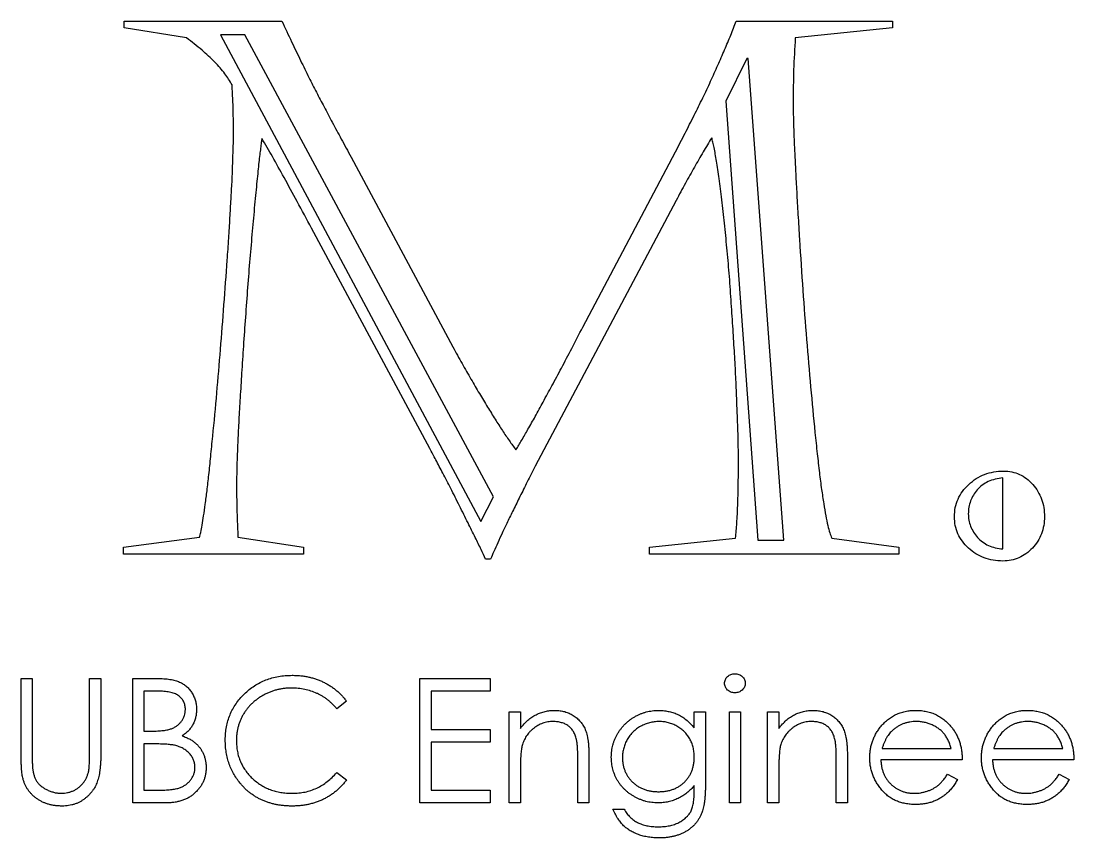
# Model space of a CAD drawing. Header units: millimetres. Extents: x -152 to 152, y -48 to 197.
# Drawn here: x -1.9 to 27.71, y -1.85 to 21.14 of the extents above; entities that cross this region are included whole.
import ezdxf

# ---------------------------------------------------------------- set-up
doc = ezdxf.new("R2010")
doc.units = ezdxf.units.MM

msp = doc.modelspace()

# ---------------------------------------------------------------- linework, layer by layer
at = {"color": 7, "linetype": 'Continuous', "lineweight": 25}
for p, q in [((0.996, 21.137), (5.431, 21.137)), ((0.996, 20.942), (0.996, 21.137)), ((18.215, 21.137), (22.607, 21.137)), ((22.607, 21.137), (22.607, 20.942)), ((2.749, 20.665), (0.996, 20.942)), ((3.711, 20.747), (11.028, 7.05)), ((4.393, 20.747), (3.711, 20.747)), ((11.388, 7.747), (4.393, 20.747)), ((22.607, 20.942), (19.874, 20.665)), ((18.507, 20.081), (17.923, 18.881)), ((18.547, 20.081), (18.507, 20.081)), ((19.554, 6.527), (18.547, 20.081)), ((17.923, 18.881), (18.821, 6.527)), ((7.379, 17.311), (10.243, 11.966)), ((13.896, 12.52), (16.504, 17.454)), ((16.525, 16.09), (12.559, 8.609)), ((9.592, 9.111), (6.268, 15.311)), ((25.715, 6.283), (25.715, 8.28)), ((11.028, 7.05), (11.388, 7.747)), ((0.975, 6.332), (3.117, 6.609)), ((4.198, 6.609), (6.039, 6.332)), ((15.771, 6.332), (18.194, 6.587)), ((18.821, 6.527), (19.554, 6.527)), ((20.899, 6.587), (22.79, 6.332)), ((0.975, 6.137), (0.975, 6.332)), ((6.039, 6.332), (6.039, 6.137)), ((15.771, 6.137), (15.771, 6.332)), ((22.79, 6.332), (22.79, 6.137)), ((6.039, 6.137), (0.975, 6.137)), ((11.305, 5.994), (11.162, 5.994)), ((22.79, 6.137), (15.771, 6.137)), ((-1.903, 2.637), (-1.589, 2.637)), ((-1.903, 0.523), (-1.903, 2.637)), ((-1.589, 2.637), (-1.589, 0.54)), ((0.026, 2.637), (0.34, 2.637)), ((0.026, 0.54), (0.026, 2.637)), ((0.34, 2.637), (0.34, 0.523)), ((1.238, 2.637), (1.921, 2.637)), ((1.238, -0.863), (1.238, 2.637)), ((9.315, 2.637), (11.289, 2.637)), ((9.315, -0.863), (9.315, 2.637)), ((11.289, 2.637), (11.289, 2.278)), ((1.552, 2.278), (1.552, 1.156)), ((1.978, 2.278), (1.552, 2.278)), ((9.629, 2.278), (9.629, 1.201)), ((11.289, 2.278), (9.629, 2.278)), ((7.251, 1.995), (6.976, 1.784)), ((11.828, 1.695), (12.142, 1.695)), ((11.828, -0.863), (11.828, 1.695)), ((12.142, 1.695), (12.142, 1.233)), ((17.033, 1.695), (17.347, 1.695)), ((17.033, 1.247), (17.033, 1.695)), ((17.347, 1.695), (17.347, -0.335)), ((18.02, 1.695), (18.334, 1.695)), ((18.02, -0.863), (18.02, 1.695)), ((18.334, 1.695), (18.334, -0.863)), ((19.097, 1.695), (19.411, 1.695)), ((19.097, -0.863), (19.097, 1.695)), ((19.411, 1.695), (19.411, 1.233)), ((9.629, 1.201), (11.289, 1.201)), ((11.289, 1.201), (11.289, 0.842)), ((1.552, 1.156), (1.763, 1.156)), ((1.552, 0.797), (1.552, -0.504)), ((1.76, 0.797), (1.552, 0.797)), ((9.629, 0.842), (9.629, -0.504)), ((11.289, 0.842), (9.629, 0.842)), ((22.316, 0.663), (24.257, 0.663)), ((25.457, 0.663), (27.398, 0.663)), ((13.757, -0.863), (13.757, 0.34)), ((14.071, 0.443), (14.071, -0.863)), ((21.026, -0.863), (21.026, 0.34)), ((21.34, 0.443), (21.34, -0.863)), ((24.571, 0.348), (22.283, 0.348)), ((27.712, 0.348), (25.424, 0.348)), ((12.142, 0.062), (12.142, -0.863)), ((19.411, 0.062), (19.411, -0.863)), ((6.976, -0.011), (7.251, -0.219)), ((24.157, -0.055), (24.437, -0.202)), ((27.298, -0.055), (27.578, -0.202)), ((1.552, -0.504), (1.999, -0.504)), ((9.629, -0.504), (11.289, -0.504)), ((11.289, -0.504), (11.289, -0.863)), ((17.033, -0.506), (17.033, -0.373)), ((2.184, -0.863), (1.238, -0.863)), ((11.289, -0.863), (9.315, -0.863)), ((12.142, -0.863), (11.828, -0.863)), ((14.071, -0.863), (13.757, -0.863)), ((18.334, -0.863), (18.02, -0.863)), ((19.411, -0.863), (19.097, -0.863)), ((21.34, -0.863), (21.026, -0.863)), ((14.744, -1.043), (15.058, -1.043))]:
    msp.add_line(p, q, dxfattribs=at)
for points, knots in [([(5.431, 21.137), (5.523, 20.942), (5.699, 20.571), (5.95, 20.039), (6.185, 19.567), (6.401, 19.133), (6.625, 18.715), (6.854, 18.275), (7.111, 17.805), (7.288, 17.479), (7.379, 17.311)], [0, 0, 0, 0, 0.150598, 0.287239, 0.410545, 0.519269, 0.625797, 0.741204, 0.866162, 1, 1, 1, 1]), ([(16.504, 17.454), (16.595, 17.628), (16.773, 17.971), (17.027, 18.478), (17.27, 18.965), (17.491, 19.436), (17.695, 19.888), (17.884, 20.32), (18.059, 20.733), (18.164, 21.005), (18.215, 21.137)], [0, 0, 0, 0, 0.145078, 0.285118, 0.418793, 0.547141, 0.668845, 0.784919, 0.895387, 1, 1, 1, 1]), ([(4.034, 19.341), (3.969, 19.448), (3.828, 19.677), (3.537, 19.999), (3.175, 20.336), (2.897, 20.551), (2.749, 20.665)], [0, 0, 0, 0, 0.201351, 0.433663, 0.698015, 1, 1, 1, 1]), ([(19.874, 20.665), (19.856, 20.364), (19.821, 19.763), (19.815, 19.161), (19.813, 18.86)], [0, 0, 0, 0, 0.501126, 1, 1, 1, 1]), ([(4.073, 18.099), (4.072, 18.175), (4.07, 18.346), (4.064, 18.629), (4.052, 18.967), (4.04, 19.21), (4.034, 19.341)], [0, 0, 0, 0, 0.183732, 0.411592, 0.683668, 1, 1, 1, 1]), ([(19.813, 18.86), (19.813, 18.771), (19.815, 18.572), (19.826, 18.243), (19.836, 17.853), (19.86, 17.402), (19.883, 16.888), (19.914, 16.311), (19.951, 15.673), (20.007, 14.75), (20.084, 13.577), (20.186, 12.191), (20.304, 10.857), (20.402, 9.784), (20.489, 8.98), (20.549, 8.447), (20.608, 7.979), (20.671, 7.575), (20.725, 7.235), (20.784, 6.962), (20.834, 6.751), (20.88, 6.636), (20.899, 6.587)], [0, 0, 0, 0, 0.0217107, 0.0483641, 0.0799567, 0.1165085, 0.1582469, 0.205184, 0.2568284, 0.3136736, 0.4301189, 0.5426786, 0.6513832, 0.7559556, 0.8045848, 0.8480377, 0.8863479, 0.9192835, 0.9473082, 0.9700003, 0.9873534, 1, 1, 1, 1]), ([(3.117, 6.609), (3.13, 6.655), (3.161, 6.768), (3.198, 6.969), (3.236, 7.233), (3.282, 7.556), (3.331, 7.943), (3.383, 8.39), (3.433, 8.901), (3.553, 10.075), (3.716, 11.918), (3.851, 13.777), (3.94, 15.01), (3.972, 15.582), (4.002, 16.11), (4.031, 16.592), (4.049, 17.032), (4.06, 17.426), (4.071, 17.777), (4.073, 17.997), (4.073, 18.099)], [0, 0, 0, 0, 0.0125409, 0.0302862, 0.0532306, 0.0817331, 0.1152388, 0.1545378, 0.1988199, 0.2486668, 0.4613474, 0.6798585, 0.7332738, 0.7829529, 0.8286663, 0.8706776, 0.9086976, 0.9430077, 0.973355, 1, 1, 1, 1]), ([(4.871, 17.834), (4.864, 17.795), (4.85, 17.705), (4.834, 17.552), (4.807, 17.368), (4.784, 17.151), (4.761, 16.901), (4.728, 16.618), (4.7, 16.302), (4.653, 15.834), (4.599, 15.213), (4.531, 14.439), (4.467, 13.633), (4.409, 12.812), (4.35, 12.008), (4.303, 11.251), (4.26, 10.556), (4.222, 9.925), (4.196, 9.356), (4.173, 8.853), (4.16, 8.413), (4.159, 8.141), (4.158, 8.015)], [0, 0, 0, 0, 0.012195, 0.027759, 0.046773, 0.068855, 0.094319, 0.123227, 0.155518, 0.190914, 0.266631, 0.345427, 0.427585, 0.512801, 0.596146, 0.673261, 0.743859, 0.808251, 0.865803, 0.917153, 0.961675, 1, 1, 1, 1]), ([(6.268, 15.311), (6.133, 15.561), (5.877, 16.036), (5.51, 16.706), (5.182, 17.299), (4.97, 17.664), (4.871, 17.834)], [0, 0, 0, 0, 0.295104, 0.560983, 0.795288, 1, 1, 1, 1]), ([(17.524, 17.853), (17.443, 17.72), (17.277, 17.447), (17.032, 17.02), (16.778, 16.566), (16.611, 16.252), (16.525, 16.09)], [0, 0, 0, 0, 0.2298428, 0.4728569, 0.7291142, 1, 1, 1, 1]), ([(18.276, 8.691), (18.275, 8.822), (18.273, 9.102), (18.265, 9.549), (18.244, 10.052), (18.224, 10.609), (18.197, 11.217), (18.16, 11.87), (18.117, 12.566), (18.069, 13.293), (18.018, 14.029), (17.951, 14.748), (17.888, 15.439), (17.819, 15.992), (17.773, 16.41), (17.732, 16.694), (17.695, 16.952), (17.664, 17.184), (17.625, 17.388), (17.594, 17.567), (17.561, 17.72), (17.535, 17.811), (17.524, 17.853)], [0, 0, 0, 0, 0.042662, 0.091286, 0.145889, 0.206783, 0.272991, 0.344204, 0.419747, 0.500283, 0.581854, 0.660209, 0.735631, 0.807869, 0.841834, 0.872889, 0.901277, 0.926673, 0.949183, 0.969031, 0.985962, 1, 1, 1, 1]), ([(12.018, 9.071), (12.071, 9.159), (12.186, 9.35), (12.363, 9.665), (12.57, 10.023), (12.789, 10.432), (13.038, 10.885), (13.305, 11.388), (13.593, 11.938), (13.792, 12.321), (13.896, 12.52)], [0, 0, 0, 0, 0.078552, 0.170546, 0.275711, 0.393972, 0.525409, 0.670336, 0.82876, 1, 1, 1, 1]), ([(10.243, 11.966), (10.329, 11.809), (10.494, 11.506), (10.747, 11.071), (10.982, 10.662), (11.211, 10.285), (11.427, 9.938), (11.63, 9.621), (11.824, 9.334), (11.955, 9.156), (12.018, 9.071)], [0, 0, 0, 0, 0.157581, 0.305255, 0.444156, 0.57398, 0.694295, 0.805124, 0.906999, 1, 1, 1, 1]), ([(11.162, 5.994), (11.121, 6.084), (11.028, 6.289), (10.861, 6.628), (10.658, 7.037), (10.427, 7.498), (10.192, 7.966), (9.971, 8.399), (9.772, 8.773), (9.649, 9.004), (9.592, 9.111)], [0, 0, 0, 0, 0.085446, 0.193083, 0.324503, 0.478539, 0.635696, 0.774923, 0.896233, 1, 1, 1, 1]), ([(12.559, 8.609), (12.484, 8.462), (12.339, 8.179), (12.135, 7.77), (11.951, 7.394), (11.781, 7.053), (11.635, 6.741), (11.509, 6.463), (11.397, 6.219), (11.334, 6.065), (11.305, 5.994)], [0, 0, 0, 0, 0.170831, 0.328047, 0.473064, 0.604003, 0.7223, 0.828429, 0.920488, 1, 1, 1, 1]), ([(18.194, 6.587), (18.207, 6.728), (18.236, 7.033), (18.256, 7.526), (18.272, 8.086), (18.274, 8.482), (18.276, 8.691)], [0, 0, 0, 0, 0.201675, 0.436135, 0.702209, 1, 1, 1, 1]), ([(24.351, 7.187), (24.355, 7.274), (24.363, 7.444), (24.444, 7.687), (24.572, 7.909), (24.749, 8.104), (24.96, 8.267), (25.198, 8.389), (25.459, 8.461), (25.64, 8.47), (25.733, 8.475)], [0, 0, 0, 0, 0.123813, 0.242599, 0.361499, 0.487834, 0.616046, 0.741219, 0.867521, 1, 1, 1, 1]), ([(25.733, 8.475), (25.812, 8.47), (25.965, 8.461), (26.186, 8.388), (26.384, 8.265), (26.558, 8.101), (26.704, 7.905), (26.81, 7.684), (26.872, 7.442), (26.88, 7.274), (26.884, 7.187)], [0, 0, 0, 0, 0.122759, 0.239598, 0.358443, 0.484107, 0.612238, 0.737068, 0.864756, 1, 1, 1, 1]), ([(4.158, 8.015), (4.159, 7.926), (4.161, 7.728), (4.167, 7.404), (4.18, 7.025), (4.192, 6.754), (4.198, 6.609)], [0, 0, 0, 0, 0.1904, 0.421935, 0.690348, 1, 1, 1, 1]), ([(25.715, 8.28), (25.641, 8.27), (25.5, 8.251), (25.301, 8.184), (25.13, 8.082), (24.991, 7.95), (24.879, 7.8), (24.801, 7.634), (24.748, 7.456), (24.743, 7.333), (24.741, 7.269)], [0, 0, 0, 0, 0.143147, 0.275866, 0.401651, 0.525138, 0.644379, 0.761914, 0.878017, 1, 1, 1, 1]), ([(25.715, 5.942), (25.622, 5.947), (25.442, 5.957), (25.183, 6.024), (24.949, 6.144), (24.739, 6.299), (24.57, 6.492), (24.44, 6.704), (24.365, 6.941), (24.356, 7.104), (24.351, 7.187)], [0, 0, 0, 0, 0.135488, 0.262842, 0.388867, 0.517013, 0.64203, 0.761072, 0.879279, 1, 1, 1, 1]), ([(24.741, 7.269), (24.743, 7.209), (24.749, 7.09), (24.8, 6.916), (24.884, 6.753), (24.995, 6.6), (25.139, 6.472), (25.309, 6.374), (25.504, 6.308), (25.642, 6.292), (25.715, 6.283)], [0, 0, 0, 0, 0.117692, 0.233455, 0.351683, 0.475318, 0.600603, 0.727081, 0.857193, 1, 1, 1, 1]), ([(26.884, 7.187), (26.88, 7.104), (26.872, 6.942), (26.806, 6.708), (26.697, 6.493), (26.549, 6.303), (26.37, 6.145), (26.17, 6.025), (25.947, 5.957), (25.793, 5.947), (25.715, 5.942)], [0, 0, 0, 0, 0.130498, 0.257057, 0.381242, 0.509349, 0.635582, 0.756434, 0.875742, 1, 1, 1, 1]), ([(3.84, 0.907), (3.842, 0.97), (3.845, 1.094), (3.871, 1.276), (3.913, 1.45), (3.972, 1.616), (4.047, 1.775), (4.141, 1.926), (4.25, 2.07), (4.376, 2.204), (4.513, 2.326), (4.661, 2.434), (4.817, 2.524), (4.982, 2.599), (5.155, 2.656), (5.337, 2.697), (5.528, 2.722), (5.658, 2.725), (5.724, 2.727)], [0, 0, 0, 0, 0.064558, 0.127014, 0.187955, 0.248014, 0.307748, 0.368235, 0.42947, 0.492743, 0.556258, 0.618217, 0.679655, 0.741246, 0.803415, 0.866815, 0.932328, 1, 1, 1, 1]), ([(5.724, 2.727), (5.764, 2.726), (5.843, 2.725), (5.961, 2.716), (6.076, 2.7), (6.187, 2.679), (6.297, 2.653), (6.402, 2.619), (6.505, 2.58), (6.605, 2.535), (6.701, 2.484), (6.793, 2.429), (6.881, 2.369), (6.964, 2.304), (7.042, 2.234), (7.117, 2.16), (7.186, 2.079), (7.229, 2.023), (7.251, 1.995)], [0, 0, 0, 0, 0.068548, 0.135683, 0.201215, 0.265682, 0.329267, 0.392395, 0.45507, 0.517127, 0.57879, 0.63974, 0.700192, 0.759806, 0.819628, 0.879355, 0.939512, 1, 1, 1, 1]), ([(17.885, 2.501), (17.886, 2.519), (17.888, 2.555), (17.906, 2.606), (17.932, 2.653), (17.97, 2.694), (18.015, 2.728), (18.064, 2.753), (18.119, 2.769), (18.156, 2.771), (18.176, 2.772)], [0, 0, 0, 0, 0.12329, 0.242149, 0.363437, 0.489745, 0.618115, 0.744894, 0.868932, 1, 1, 1, 1]), ([(18.176, 2.772), (18.195, 2.771), (18.233, 2.769), (18.288, 2.754), (18.339, 2.728), (18.383, 2.694), (18.421, 2.653), (18.448, 2.606), (18.465, 2.555), (18.468, 2.519), (18.469, 2.501)], [0, 0, 0, 0, 0.1318993, 0.2582841, 0.3843411, 0.5119796, 0.638632, 0.7592298, 0.8774122, 1, 1, 1, 1]), ([(1.921, 2.637), (1.954, 2.637), (2.019, 2.636), (2.113, 2.631), (2.201, 2.624), (2.284, 2.612), (2.36, 2.599), (2.431, 2.582), (2.495, 2.562), (2.572, 2.53), (2.66, 2.483), (2.755, 2.413), (2.837, 2.327), (2.907, 2.231), (2.963, 2.125), (3.003, 2.011), (3.029, 1.893), (3.031, 1.811), (3.033, 1.77)], [0, 0, 0, 0, 0.0625941, 0.1213229, 0.1766801, 0.2283651, 0.2768684, 0.3218791, 0.3640986, 0.4033557, 0.4779679, 0.5505355, 0.6235845, 0.6981749, 0.7733537, 0.8472811, 0.9228183, 1, 1, 1, 1]), ([(18.176, 2.233), (18.156, 2.234), (18.119, 2.236), (18.064, 2.251), (18.015, 2.277), (17.97, 2.311), (17.933, 2.352), (17.906, 2.398), (17.888, 2.448), (17.886, 2.483), (17.885, 2.501)], [0, 0, 0, 0, 0.131867, 0.256661, 0.384213, 0.513365, 0.640443, 0.761085, 0.879146, 1, 1, 1, 1]), ([(18.469, 2.501), (18.467, 2.483), (18.465, 2.448), (18.448, 2.398), (18.421, 2.352), (18.383, 2.311), (18.339, 2.277), (18.288, 2.251), (18.233, 2.236), (18.195, 2.234), (18.176, 2.233)], [0, 0, 0, 0, 0.120162, 0.237546, 0.357497, 0.484917, 0.613329, 0.74015, 0.867301, 1, 1, 1, 1]), ([(2.719, 1.763), (2.718, 1.783), (2.717, 1.821), (2.709, 1.876), (2.694, 1.929), (2.676, 1.978), (2.65, 2.024), (2.62, 2.067), (2.583, 2.106), (2.541, 2.142), (2.493, 2.174), (2.439, 2.203), (2.378, 2.225), (2.311, 2.245), (2.237, 2.259), (2.156, 2.271), (2.069, 2.277), (2.009, 2.278), (1.978, 2.278)], [0, 0, 0, 0, 0.057003, 0.111818, 0.164402, 0.21587, 0.266841, 0.317479, 0.369902, 0.4234, 0.479718, 0.539241, 0.602431, 0.67103, 0.744485, 0.823454, 0.90874, 1, 1, 1, 1]), ([(5.704, 2.368), (5.669, 2.367), (5.599, 2.366), (5.495, 2.356), (5.394, 2.341), (5.294, 2.319), (5.196, 2.291), (5.1, 2.257), (5.007, 2.216), (4.915, 2.17), (4.828, 2.119), (4.745, 2.062), (4.667, 2.002), (4.594, 1.937), (4.525, 1.869), (4.463, 1.795), (4.405, 1.718), (4.353, 1.636), (4.305, 1.552), (4.266, 1.464), (4.231, 1.374), (4.203, 1.28), (4.181, 1.185), (4.166, 1.087), (4.156, 0.986), (4.155, 0.918), (4.154, 0.883)], [0, 0, 0, 0, 0.043955, 0.087502, 0.130463, 0.172752, 0.215403, 0.25765, 0.300153, 0.343121, 0.385925, 0.427686, 0.468818, 0.509492, 0.549883, 0.58998, 0.630405, 0.670869, 0.711384, 0.751627, 0.791776, 0.832459, 0.873319, 0.914543, 0.956924, 1, 1, 1, 1]), ([(6.976, 1.784), (6.956, 1.808), (6.917, 1.854), (6.855, 1.919), (6.789, 1.98), (6.721, 2.038), (6.65, 2.089), (6.576, 2.137), (6.499, 2.181), (6.392, 2.233), (6.252, 2.288), (6.076, 2.334), (5.893, 2.363), (5.768, 2.366), (5.704, 2.368)], [0, 0, 0, 0, 0.063163, 0.125475, 0.187121, 0.248294, 0.309295, 0.36985, 0.430973, 0.492456, 0.616148, 0.740844, 0.868183, 1, 1, 1, 1]), ([(1.763, 1.156), (1.794, 1.157), (1.853, 1.157), (1.94, 1.16), (2.02, 1.166), (2.094, 1.172), (2.161, 1.182), (2.222, 1.194), (2.277, 1.207), (2.34, 1.228), (2.412, 1.26), (2.489, 1.31), (2.557, 1.369), (2.614, 1.437), (2.661, 1.511), (2.694, 1.592), (2.716, 1.676), (2.718, 1.734), (2.719, 1.763)], [0, 0, 0, 0, 0.072301, 0.1397, 0.202289, 0.2606, 0.31319, 0.361739, 0.405706, 0.44554, 0.518832, 0.589778, 0.658867, 0.72843, 0.797283, 0.864815, 0.931364, 1, 1, 1, 1]), ([(3.033, 1.77), (3.032, 1.731), (3.029, 1.655), (3.009, 1.544), (2.977, 1.438), (2.932, 1.338), (2.874, 1.246), (2.805, 1.161), (2.722, 1.087), (2.66, 1.046), (2.628, 1.025)], [0, 0, 0, 0, 0.130569, 0.256581, 0.380552, 0.503623, 0.625739, 0.747549, 0.871766, 1, 1, 1, 1]), ([(12.142, 1.233), (12.175, 1.275), (12.24, 1.356), (12.349, 1.463), (12.463, 1.551), (12.583, 1.621), (12.709, 1.674), (12.839, 1.712), (12.975, 1.735), (13.068, 1.738), (13.115, 1.739)], [0, 0, 0, 0, 0.140976, 0.2735688, 0.3989883, 0.5199298, 0.63811, 0.7565889, 0.8768598, 1, 1, 1, 1]), ([(13.115, 1.739), (13.162, 1.738), (13.255, 1.734), (13.39, 1.707), (13.516, 1.661), (13.632, 1.598), (13.737, 1.519), (13.83, 1.428), (13.906, 1.322), (13.957, 1.225), (13.991, 1.138), (14.012, 1.064), (14.03, 0.981), (14.046, 0.89), (14.056, 0.79), (14.065, 0.682), (14.071, 0.565), (14.071, 0.485), (14.071, 0.443)], [0, 0, 0, 0, 0.0772404, 0.1511781, 0.223488, 0.2955426, 0.3669763, 0.4371305, 0.5070436, 0.5785597, 0.6166135, 0.6587562, 0.7044912, 0.7548031, 0.8093316, 0.8682745, 0.9320729, 1, 1, 1, 1]), ([(14.699, 0.424), (14.7, 0.453), (14.701, 0.511), (14.71, 0.597), (14.723, 0.682), (14.743, 0.764), (14.767, 0.846), (14.797, 0.926), (14.833, 1.004), (14.874, 1.081), (14.921, 1.155), (14.971, 1.225), (15.026, 1.291), (15.085, 1.354), (15.148, 1.412), (15.216, 1.466), (15.287, 1.517), (15.363, 1.563), (15.441, 1.604), (15.52, 1.641), (15.601, 1.671), (15.683, 1.697), (15.766, 1.715), (15.85, 1.729), (15.935, 1.738), (15.992, 1.739), (16.02, 1.739)], [0, 0, 0, 0, 0.042034, 0.083905, 0.125069, 0.166158, 0.20721, 0.248491, 0.289878, 0.33217, 0.374476, 0.416225, 0.45761, 0.499073, 0.540553, 0.582249, 0.62455, 0.667433, 0.710323, 0.752467, 0.794065, 0.835216, 0.876228, 0.917446, 0.958643, 1, 1, 1, 1]), ([(16.02, 1.739), (16.067, 1.738), (16.16, 1.735), (16.297, 1.714), (16.429, 1.681), (16.557, 1.633), (16.682, 1.567), (16.803, 1.481), (16.922, 1.373), (16.995, 1.29), (17.033, 1.247)], [0, 0, 0, 0, 0.120911, 0.238762, 0.354755, 0.470359, 0.589144, 0.716329, 0.852445, 1, 1, 1, 1]), ([(19.411, 1.233), (19.444, 1.275), (19.509, 1.356), (19.618, 1.463), (19.732, 1.551), (19.852, 1.621), (19.978, 1.674), (20.109, 1.712), (20.245, 1.735), (20.337, 1.738), (20.384, 1.739)], [0, 0, 0, 0, 0.140976, 0.2735688, 0.3989883, 0.5199298, 0.63811, 0.7565889, 0.8768598, 1, 1, 1, 1]), ([(20.384, 1.739), (20.431, 1.738), (20.524, 1.734), (20.659, 1.707), (20.785, 1.661), (20.901, 1.598), (21.007, 1.519), (21.099, 1.428), (21.175, 1.322), (21.226, 1.225), (21.26, 1.138), (21.281, 1.064), (21.299, 0.981), (21.315, 0.89), (21.326, 0.79), (21.334, 0.682), (21.34, 0.565), (21.34, 0.485), (21.34, 0.443)], [0, 0, 0, 0, 0.07724, 0.151178, 0.223488, 0.295543, 0.366976, 0.437131, 0.507044, 0.57856, 0.616614, 0.658756, 0.704491, 0.754803, 0.809332, 0.868274, 0.932073, 1, 1, 1, 1]), ([(22.263, 1.263), (22.295, 1.301), (22.357, 1.375), (22.463, 1.473), (22.577, 1.555), (22.699, 1.623), (22.829, 1.675), (22.966, 1.713), (23.112, 1.735), (23.212, 1.738), (23.263, 1.739)], [0, 0, 0, 0, 0.128835, 0.253589, 0.374643, 0.49534, 0.616325, 0.739759, 0.866842, 1, 1, 1, 1]), ([(23.263, 1.739), (23.315, 1.738), (23.418, 1.735), (23.568, 1.711), (23.71, 1.672), (23.844, 1.617), (23.97, 1.545), (24.087, 1.457), (24.196, 1.355), (24.26, 1.276), (24.293, 1.236)], [0, 0, 0, 0, 0.13204, 0.259033, 0.38188, 0.502258, 0.622752, 0.744743, 0.870109, 1, 1, 1, 1]), ([(25.404, 1.263), (25.436, 1.301), (25.498, 1.375), (25.604, 1.473), (25.718, 1.555), (25.84, 1.623), (25.97, 1.675), (26.107, 1.713), (26.253, 1.735), (26.353, 1.738), (26.404, 1.739)], [0, 0, 0, 0, 0.128835, 0.253589, 0.374643, 0.49534, 0.616325, 0.739759, 0.866842, 1, 1, 1, 1]), ([(26.404, 1.739), (26.456, 1.738), (26.559, 1.735), (26.709, 1.711), (26.851, 1.672), (26.985, 1.617), (27.111, 1.545), (27.228, 1.457), (27.337, 1.355), (27.401, 1.276), (27.434, 1.236)], [0, 0, 0, 0, 0.13204, 0.259033, 0.38188, 0.502258, 0.622752, 0.744743, 0.870109, 1, 1, 1, 1]), ([(13.06, 1.425), (13.035, 1.425), (12.985, 1.424), (12.911, 1.415), (12.839, 1.399), (12.768, 1.378), (12.701, 1.35), (12.634, 1.317), (12.571, 1.276), (12.509, 1.231), (12.452, 1.181), (12.398, 1.128), (12.351, 1.072), (12.308, 1.013), (12.271, 0.951), (12.238, 0.886), (12.211, 0.819), (12.197, 0.772), (12.19, 0.748)], [0, 0, 0, 0, 0.063986, 0.126627, 0.188984, 0.25023, 0.312351, 0.374574, 0.438148, 0.50292, 0.567974, 0.630771, 0.692935, 0.754398, 0.815218, 0.876117, 0.938015, 1, 1, 1, 1]), ([(13.72, 0.922), (13.709, 0.962), (13.689, 1.038), (13.638, 1.142), (13.574, 1.23), (13.497, 1.302), (13.405, 1.358), (13.301, 1.397), (13.185, 1.422), (13.103, 1.424), (13.06, 1.425)], [0, 0, 0, 0, 0.1355195, 0.2608332, 0.378476, 0.4931776, 0.609281, 0.729981, 0.8592613, 1, 1, 1, 1]), ([(16.045, 1.425), (16, 1.424), (15.909, 1.421), (15.775, 1.394), (15.647, 1.353), (15.525, 1.294), (15.411, 1.222), (15.31, 1.134), (15.222, 1.035), (15.147, 0.923), (15.087, 0.803), (15.045, 0.677), (15.018, 0.546), (15.015, 0.457), (15.013, 0.412)], [0, 0, 0, 0, 0.0855189, 0.1693093, 0.2522179, 0.3367565, 0.4205955, 0.5027411, 0.5848036, 0.6682685, 0.7518231, 0.8336286, 0.9162198, 1, 1, 1, 1]), ([(17.033, 0.43), (17.031, 0.476), (17.029, 0.567), (17.004, 0.7), (16.964, 0.825), (16.908, 0.941), (16.838, 1.048), (16.754, 1.144), (16.657, 1.227), (16.547, 1.297), (16.429, 1.354), (16.306, 1.396), (16.177, 1.42), (16.09, 1.424), (16.045, 1.425)], [0, 0, 0, 0, 0.0892428, 0.1743491, 0.2576131, 0.3395274, 0.4209974, 0.5015791, 0.5825418, 0.6661327, 0.7500491, 0.8327429, 0.9156474, 1, 1, 1, 1]), ([(20.329, 1.425), (20.304, 1.425), (20.254, 1.424), (20.18, 1.415), (20.108, 1.399), (20.038, 1.378), (19.97, 1.35), (19.903, 1.317), (19.84, 1.276), (19.778, 1.231), (19.721, 1.181), (19.668, 1.128), (19.62, 1.072), (19.577, 1.013), (19.54, 0.951), (19.507, 0.886), (19.48, 0.819), (19.466, 0.772), (19.459, 0.748)], [0, 0, 0, 0, 0.063986, 0.126627, 0.188984, 0.25023, 0.312351, 0.374574, 0.438148, 0.50292, 0.567974, 0.630771, 0.692935, 0.754398, 0.815218, 0.876117, 0.938015, 1, 1, 1, 1]), ([(20.989, 0.922), (20.978, 0.962), (20.958, 1.038), (20.907, 1.142), (20.844, 1.23), (20.766, 1.302), (20.675, 1.358), (20.57, 1.397), (20.454, 1.422), (20.372, 1.424), (20.329, 1.425)], [0, 0, 0, 0, 0.13552, 0.260833, 0.378476, 0.493178, 0.609281, 0.729981, 0.859261, 1, 1, 1, 1]), ([(21.969, 0.409), (21.97, 0.448), (21.972, 0.526), (21.985, 0.641), (22.008, 0.753), (22.041, 0.862), (22.082, 0.968), (22.133, 1.07), (22.193, 1.169), (22.24, 1.231), (22.263, 1.263)], [0, 0, 0, 0, 0.1280448, 0.2537679, 0.3774284, 0.5005508, 0.6232959, 0.7465783, 0.8723475, 1, 1, 1, 1]), ([(22.62, 1.186), (22.603, 1.17), (22.569, 1.14), (22.524, 1.087), (22.481, 1.031), (22.442, 0.968), (22.406, 0.899), (22.372, 0.825), (22.342, 0.746), (22.324, 0.691), (22.316, 0.663)], [0, 0, 0, 0, 0.109984, 0.22258, 0.3385, 0.458709, 0.585535, 0.717518, 0.854667, 1, 1, 1, 1]), ([(23.279, 1.425), (23.248, 1.425), (23.186, 1.424), (23.094, 1.412), (23.007, 1.393), (22.922, 1.367), (22.841, 1.333), (22.763, 1.292), (22.689, 1.242), (22.643, 1.205), (22.62, 1.186)], [0, 0, 0, 0, 0.131092, 0.259141, 0.384162, 0.505992, 0.629098, 0.750669, 0.874039, 1, 1, 1, 1]), ([(24.257, 0.663), (24.246, 0.704), (24.223, 0.784), (24.177, 0.895), (24.125, 0.994), (24.063, 1.08), (23.994, 1.156), (23.913, 1.222), (23.823, 1.282), (23.723, 1.332), (23.617, 1.374), (23.507, 1.403), (23.394, 1.423), (23.317, 1.424), (23.279, 1.425)], [0, 0, 0, 0, 0.09624, 0.185231, 0.267501, 0.3444, 0.419595, 0.496891, 0.576638, 0.660268, 0.745387, 0.83004, 0.914474, 1, 1, 1, 1]), ([(24.293, 1.236), (24.315, 1.206), (24.359, 1.146), (24.414, 1.047), (24.462, 0.945), (24.501, 0.836), (24.532, 0.722), (24.554, 0.603), (24.567, 0.477), (24.57, 0.392), (24.571, 0.348)], [0, 0, 0, 0, 0.118522, 0.236255, 0.356174, 0.47725, 0.60154, 0.729618, 0.862158, 1, 1, 1, 1]), ([(25.11, 0.409), (25.111, 0.448), (25.113, 0.526), (25.126, 0.641), (25.149, 0.753), (25.182, 0.862), (25.223, 0.968), (25.274, 1.07), (25.334, 1.169), (25.381, 1.231), (25.404, 1.263)], [0, 0, 0, 0, 0.1280448, 0.2537679, 0.3774284, 0.5005508, 0.6232959, 0.7465783, 0.8723475, 1, 1, 1, 1]), ([(25.761, 1.186), (25.744, 1.17), (25.71, 1.14), (25.665, 1.087), (25.622, 1.031), (25.583, 0.968), (25.547, 0.899), (25.513, 0.825), (25.483, 0.746), (25.465, 0.691), (25.457, 0.663)], [0, 0, 0, 0, 0.109984, 0.22258, 0.3385, 0.458709, 0.585535, 0.717518, 0.854667, 1, 1, 1, 1]), ([(26.42, 1.425), (26.389, 1.425), (26.327, 1.424), (26.235, 1.412), (26.148, 1.393), (26.063, 1.367), (25.982, 1.333), (25.904, 1.292), (25.83, 1.242), (25.784, 1.205), (25.761, 1.186)], [0, 0, 0, 0, 0.131092, 0.259141, 0.384162, 0.505992, 0.629098, 0.750669, 0.874039, 1, 1, 1, 1]), ([(27.398, 0.663), (27.387, 0.704), (27.364, 0.784), (27.318, 0.895), (27.266, 0.994), (27.205, 1.08), (27.135, 1.156), (27.054, 1.222), (26.964, 1.282), (26.864, 1.332), (26.758, 1.374), (26.648, 1.403), (26.535, 1.423), (26.458, 1.424), (26.42, 1.425)], [0, 0, 0, 0, 0.09624, 0.185231, 0.267501, 0.3444, 0.419595, 0.496891, 0.576638, 0.660268, 0.745387, 0.83004, 0.914474, 1, 1, 1, 1]), ([(27.434, 1.236), (27.456, 1.206), (27.5, 1.146), (27.555, 1.047), (27.603, 0.945), (27.642, 0.836), (27.673, 0.722), (27.695, 0.603), (27.708, 0.477), (27.711, 0.392), (27.712, 0.348)], [0, 0, 0, 0, 0.118522, 0.236255, 0.356174, 0.47725, 0.60154, 0.729618, 0.862158, 1, 1, 1, 1]), ([(2.628, 1.025), (2.668, 1.01), (2.744, 0.981), (2.849, 0.929), (2.939, 0.873), (3.015, 0.811), (3.081, 0.745), (3.138, 0.673), (3.186, 0.595), (3.228, 0.511), (3.261, 0.421), (3.285, 0.328), (3.299, 0.23), (3.301, 0.164), (3.302, 0.13)], [0, 0, 0, 0, 0.106057, 0.202914, 0.2903, 0.370223, 0.446384, 0.521397, 0.598291, 0.676142, 0.755529, 0.834887, 0.916646, 1, 1, 1, 1]), ([(4.284, -0.341), (4.249, -0.297), (4.178, -0.211), (4.088, -0.07), (4.011, 0.076), (3.949, 0.23), (3.9, 0.39), (3.866, 0.556), (3.844, 0.73), (3.842, 0.847), (3.84, 0.907)], [0, 0, 0, 0, 0.124329, 0.247156, 0.36878, 0.490734, 0.613614, 0.738958, 0.867311, 1, 1, 1, 1]), ([(13.757, 0.34), (13.757, 0.375), (13.756, 0.441), (13.755, 0.537), (13.752, 0.623), (13.749, 0.701), (13.743, 0.769), (13.737, 0.828), (13.729, 0.878), (13.723, 0.908), (13.72, 0.922)], [0, 0, 0, 0, 0.17885, 0.3421096, 0.4898257, 0.6232544, 0.7400797, 0.8414827, 0.9289077, 1, 1, 1, 1]), ([(21.026, 0.34), (21.026, 0.375), (21.026, 0.441), (21.025, 0.537), (21.022, 0.623), (21.018, 0.701), (21.012, 0.769), (21.006, 0.828), (20.999, 0.878), (20.992, 0.908), (20.989, 0.922)], [0, 0, 0, 0, 0.17885, 0.34211, 0.489826, 0.623254, 0.74008, 0.841483, 0.928908, 1, 1, 1, 1]), ([(2.415, 0.756), (2.398, 0.759), (2.361, 0.767), (2.301, 0.775), (2.232, 0.782), (2.155, 0.787), (2.068, 0.792), (1.973, 0.794), (1.87, 0.797), (1.798, 0.797), (1.76, 0.797)], [0, 0, 0, 0, 0.0793065, 0.1719528, 0.2770565, 0.3947306, 0.5261773, 0.6713448, 0.8292853, 1, 1, 1, 1]), ([(2.988, 0.13), (2.988, 0.149), (2.987, 0.186), (2.979, 0.24), (2.967, 0.292), (2.951, 0.342), (2.929, 0.391), (2.902, 0.437), (2.871, 0.483), (2.823, 0.54), (2.753, 0.606), (2.653, 0.67), (2.54, 0.722), (2.457, 0.744), (2.415, 0.756)], [0, 0, 0, 0, 0.060287, 0.119602, 0.177503, 0.235143, 0.292133, 0.350871, 0.410098, 0.470732, 0.594829, 0.722579, 0.856691, 1, 1, 1, 1]), ([(4.154, 0.883), (4.156, 0.832), (4.158, 0.73), (4.18, 0.581), (4.214, 0.439), (4.264, 0.303), (4.326, 0.174), (4.404, 0.051), (4.495, -0.065), (4.599, -0.173), (4.713, -0.271), (4.836, -0.358), (4.967, -0.431), (5.104, -0.491), (5.249, -0.537), (5.402, -0.57), (5.561, -0.591), (5.67, -0.593), (5.726, -0.594)], [0, 0, 0, 0, 0.0643232, 0.1262901, 0.1867265, 0.2461464, 0.3055756, 0.3654294, 0.4263263, 0.4888399, 0.551725, 0.6139186, 0.6754838, 0.7373339, 0.800229, 0.8645023, 0.9310407, 1, 1, 1, 1]), ([(12.19, 0.748), (12.186, 0.731), (12.178, 0.693), (12.168, 0.632), (12.16, 0.56), (12.153, 0.479), (12.148, 0.389), (12.144, 0.288), (12.142, 0.178), (12.142, 0.102), (12.142, 0.062)], [0, 0, 0, 0, 0.076995, 0.167615, 0.271052, 0.38946, 0.520843, 0.666399, 0.826094, 1, 1, 1, 1]), ([(19.459, 0.748), (19.455, 0.731), (19.447, 0.693), (19.437, 0.632), (19.429, 0.56), (19.422, 0.479), (19.418, 0.389), (19.413, 0.288), (19.411, 0.178), (19.411, 0.102), (19.411, 0.062)], [0, 0, 0, 0, 0.076995, 0.167615, 0.271052, 0.38946, 0.520843, 0.666399, 0.826094, 1, 1, 1, 1]), ([(-1.841, -0.215), (-1.846, -0.196), (-1.857, -0.156), (-1.869, -0.089), (-1.879, -0.012), (-1.889, 0.076), (-1.894, 0.173), (-1.899, 0.28), (-1.903, 0.398), (-1.903, 0.48), (-1.903, 0.523)], [0, 0, 0, 0, 0.07813, 0.169465, 0.274335, 0.39211, 0.523687, 0.668365, 0.827132, 1, 1, 1, 1]), ([(-1.589, 0.54), (-1.589, 0.51), (-1.589, 0.454), (-1.589, 0.374), (-1.587, 0.302), (-1.586, 0.24), (-1.584, 0.186), (-1.582, 0.141), (-1.579, 0.105), (-1.576, 0.083), (-1.575, 0.074)], [0, 0, 0, 0, 0.191079, 0.362605, 0.516099, 0.650038, 0.765977, 0.862374, 0.940842, 1, 1, 1, 1]), ([(0.34, 0.523), (0.34, 0.485), (0.34, 0.411), (0.335, 0.302), (0.328, 0.198), (0.319, 0.101), (0.306, 0.009), (0.292, -0.078), (0.273, -0.159), (0.252, -0.235), (0.228, -0.307), (0.197, -0.376), (0.161, -0.442), (0.119, -0.507), (0.072, -0.569), (0.018, -0.628), (-0.039, -0.686), (-0.103, -0.74), (-0.171, -0.79), (-0.243, -0.833), (-0.318, -0.87), (-0.397, -0.901), (-0.48, -0.924), (-0.566, -0.941), (-0.655, -0.951), (-0.716, -0.952), (-0.747, -0.953)], [0, 0, 0, 0, 0.054858, 0.107059, 0.156978, 0.203992, 0.248492, 0.290483, 0.330489, 0.367886, 0.403858, 0.440009, 0.476295, 0.512792, 0.550485, 0.588381, 0.627645, 0.667979, 0.708433, 0.748602, 0.789088, 0.829461, 0.870371, 0.912214, 0.955547, 1, 1, 1, 1]), ([(-0.009, -0.004), (-0.006, 0.009), (0, 0.036), (0.006, 0.083), (0.013, 0.138), (0.017, 0.201), (0.022, 0.274), (0.024, 0.355), (0.026, 0.445), (0.026, 0.507), (0.026, 0.54)], [0, 0, 0, 0, 0.069835, 0.155621, 0.257802, 0.373811, 0.506402, 0.655564, 0.820079, 1, 1, 1, 1]), ([(16.01, -0.863), (15.981, -0.863), (15.923, -0.862), (15.837, -0.853), (15.752, -0.84), (15.668, -0.821), (15.586, -0.796), (15.505, -0.765), (15.425, -0.731), (15.347, -0.69), (15.273, -0.645), (15.202, -0.596), (15.135, -0.543), (15.073, -0.486), (15.015, -0.426), (14.961, -0.362), (14.912, -0.293), (14.867, -0.222), (14.828, -0.148), (14.794, -0.071), (14.764, 0.007), (14.74, 0.087), (14.722, 0.168), (14.709, 0.252), (14.701, 0.338), (14.7, 0.395), (14.699, 0.424)], [0, 0, 0, 0, 0.042865, 0.085222, 0.127202, 0.169025, 0.210882, 0.252963, 0.295628, 0.338553, 0.381463, 0.423582, 0.465066, 0.506312, 0.54704, 0.587676, 0.628675, 0.669946, 0.711036, 0.751996, 0.792673, 0.833446, 0.874191, 0.915494, 0.957478, 1, 1, 1, 1]), ([(15.013, 0.412), (15.014, 0.378), (15.016, 0.311), (15.029, 0.213), (15.051, 0.12), (15.083, 0.031), (15.122, -0.053), (15.171, -0.133), (15.229, -0.208), (15.294, -0.278), (15.367, -0.342), (15.446, -0.398), (15.53, -0.444), (15.619, -0.483), (15.714, -0.512), (15.814, -0.534), (15.919, -0.547), (15.99, -0.548), (16.027, -0.549)], [0, 0, 0, 0, 0.064983, 0.1278026, 0.1890563, 0.2483946, 0.3076907, 0.3669766, 0.42734, 0.4887947, 0.5506737, 0.6120451, 0.6733691, 0.7349298, 0.79781, 0.8628917, 0.9300953, 1, 1, 1, 1]), ([(16.027, -0.549), (16.064, -0.548), (16.136, -0.547), (16.241, -0.534), (16.341, -0.513), (16.436, -0.483), (16.525, -0.446), (16.608, -0.398), (16.686, -0.344), (16.758, -0.28), (16.822, -0.21), (16.878, -0.134), (16.926, -0.053), (16.966, 0.033), (16.996, 0.125), (17.016, 0.222), (17.031, 0.324), (17.032, 0.394), (17.033, 0.43)], [0, 0, 0, 0, 0.0701215, 0.1371218, 0.2014871, 0.2637651, 0.3245601, 0.3847389, 0.4449046, 0.5052319, 0.565494, 0.6250997, 0.6843497, 0.7438828, 0.8046082, 0.8672389, 0.9320943, 1, 1, 1, 1]), ([(23.255, -0.908), (23.206, -0.907), (23.11, -0.905), (22.971, -0.885), (22.839, -0.854), (22.716, -0.81), (22.601, -0.752), (22.495, -0.682), (22.396, -0.6), (22.308, -0.505), (22.229, -0.404), (22.159, -0.298), (22.1, -0.188), (22.053, -0.074), (22.014, 0.041), (21.988, 0.161), (21.972, 0.284), (21.97, 0.367), (21.969, 0.409)], [0, 0, 0, 0, 0.071579, 0.139629, 0.204797, 0.268135, 0.329814, 0.391301, 0.453434, 0.516552, 0.579631, 0.641119, 0.701294, 0.76081, 0.819932, 0.87892, 0.938983, 1, 1, 1, 1]), ([(22.283, 0.348), (22.284, 0.315), (22.287, 0.248), (22.301, 0.152), (22.324, 0.059), (22.355, -0.028), (22.393, -0.111), (22.439, -0.189), (22.494, -0.262), (22.556, -0.331), (22.625, -0.392), (22.697, -0.446), (22.774, -0.492), (22.855, -0.529), (22.94, -0.558), (23.028, -0.578), (23.121, -0.592), (23.184, -0.593), (23.216, -0.594)], [0, 0, 0, 0, 0.068385, 0.134476, 0.198391, 0.260753, 0.321829, 0.383037, 0.444653, 0.507398, 0.569825, 0.630778, 0.690929, 0.750945, 0.811049, 0.872331, 0.935004, 1, 1, 1, 1]), ([(26.396, -0.908), (26.347, -0.907), (26.251, -0.905), (26.112, -0.885), (25.98, -0.854), (25.857, -0.81), (25.742, -0.752), (25.636, -0.682), (25.537, -0.6), (25.449, -0.505), (25.37, -0.404), (25.3, -0.298), (25.241, -0.188), (25.194, -0.074), (25.155, 0.041), (25.129, 0.161), (25.113, 0.284), (25.111, 0.367), (25.11, 0.409)], [0, 0, 0, 0, 0.071579, 0.139629, 0.204797, 0.268135, 0.329814, 0.391301, 0.453434, 0.516552, 0.579631, 0.641119, 0.701294, 0.76081, 0.819932, 0.87892, 0.938983, 1, 1, 1, 1]), ([(25.424, 0.348), (25.425, 0.315), (25.428, 0.248), (25.442, 0.152), (25.465, 0.059), (25.496, -0.028), (25.534, -0.111), (25.58, -0.189), (25.635, -0.262), (25.697, -0.331), (25.766, -0.392), (25.838, -0.446), (25.915, -0.492), (25.996, -0.529), (26.081, -0.558), (26.169, -0.578), (26.262, -0.592), (26.325, -0.593), (26.357, -0.594)], [0, 0, 0, 0, 0.068385, 0.134476, 0.198391, 0.260753, 0.321829, 0.383037, 0.444653, 0.507398, 0.569825, 0.630778, 0.690929, 0.750945, 0.811049, 0.872331, 0.935004, 1, 1, 1, 1]), ([(-1.575, 0.074), (-1.57, 0.041), (-1.56, -0.022), (-1.534, -0.113), (-1.498, -0.195), (-1.456, -0.271), (-1.4, -0.338), (-1.333, -0.399), (-1.252, -0.453), (-1.162, -0.503), (-1.064, -0.542), (-0.965, -0.572), (-0.865, -0.591), (-0.798, -0.593), (-0.765, -0.594)], [0, 0, 0, 0, 0.086315, 0.167766, 0.244433, 0.318135, 0.391884, 0.470068, 0.553904, 0.644339, 0.736875, 0.826168, 0.913679, 1, 1, 1, 1]), ([(1.999, -0.504), (2.031, -0.504), (2.093, -0.503), (2.182, -0.501), (2.265, -0.495), (2.34, -0.486), (2.41, -0.477), (2.473, -0.464), (2.529, -0.45), (2.594, -0.428), (2.668, -0.393), (2.747, -0.341), (2.817, -0.278), (2.877, -0.206), (2.926, -0.128), (2.962, -0.045), (2.984, 0.042), (2.986, 0.101), (2.988, 0.13)], [0, 0, 0, 0, 0.072502, 0.139739, 0.201795, 0.259822, 0.312206, 0.360773, 0.40454, 0.443698, 0.516841, 0.587874, 0.657965, 0.728969, 0.799308, 0.866636, 0.933116, 1, 1, 1, 1]), ([(3.302, 0.13), (3.301, 0.096), (3.299, 0.029), (3.285, -0.07), (3.261, -0.164), (3.228, -0.255), (3.185, -0.341), (3.132, -0.424), (3.069, -0.502), (2.999, -0.577), (2.92, -0.643), (2.835, -0.703), (2.742, -0.752), (2.643, -0.793), (2.538, -0.824), (2.426, -0.846), (2.307, -0.861), (2.226, -0.862), (2.184, -0.863)], [0, 0, 0, 0, 0.06116, 0.120335, 0.17818, 0.235235, 0.292683, 0.351186, 0.410457, 0.47172, 0.533761, 0.595739, 0.657888, 0.721295, 0.786823, 0.854686, 0.925478, 1, 1, 1, 1]), ([(-0.747, -0.953), (-0.781, -0.952), (-0.847, -0.951), (-0.944, -0.942), (-1.037, -0.925), (-1.128, -0.904), (-1.214, -0.875), (-1.297, -0.841), (-1.375, -0.799), (-1.45, -0.752), (-1.52, -0.7), (-1.584, -0.643), (-1.642, -0.582), (-1.694, -0.516), (-1.74, -0.447), (-1.78, -0.373), (-1.814, -0.296), (-1.832, -0.242), (-1.841, -0.215)], [0, 0, 0, 0, 0.071175, 0.139644, 0.206317, 0.271373, 0.335418, 0.398076, 0.460608, 0.52297, 0.584716, 0.644895, 0.704291, 0.762998, 0.821087, 0.880104, 0.939388, 1, 1, 1, 1]), ([(-0.765, -0.594), (-0.736, -0.593), (-0.679, -0.591), (-0.594, -0.577), (-0.512, -0.553), (-0.431, -0.523), (-0.356, -0.482), (-0.285, -0.435), (-0.222, -0.38), (-0.165, -0.319), (-0.115, -0.25), (-0.072, -0.174), (-0.036, -0.092), (-0.019, -0.033), (-0.009, -0.004)], [0, 0, 0, 0, 0.082891, 0.165303, 0.247762, 0.331528, 0.41528, 0.496366, 0.577151, 0.657783, 0.739322, 0.823793, 0.909476, 1, 1, 1, 1]), ([(5.726, -0.594), (5.787, -0.592), (5.907, -0.589), (6.083, -0.561), (6.252, -0.515), (6.414, -0.451), (6.567, -0.368), (6.712, -0.267), (6.85, -0.148), (6.933, -0.057), (6.976, -0.011)], [0, 0, 0, 0, 0.128515, 0.252949, 0.374755, 0.49594, 0.617181, 0.740909, 0.867811, 1, 1, 1, 1]), ([(7.251, -0.219), (7.229, -0.247), (7.184, -0.304), (7.113, -0.385), (7.038, -0.46), (6.958, -0.53), (6.875, -0.596), (6.787, -0.657), (6.695, -0.712), (6.6, -0.763), (6.501, -0.807), (6.399, -0.846), (6.294, -0.879), (6.186, -0.906), (6.076, -0.928), (5.962, -0.942), (5.846, -0.951), (5.768, -0.952), (5.728, -0.953)], [0, 0, 0, 0, 0.061674, 0.123053, 0.183475, 0.243727, 0.304279, 0.364863, 0.425946, 0.487391, 0.54922, 0.611144, 0.673529, 0.736961, 0.800785, 0.866013, 0.932101, 1, 1, 1, 1]), ([(23.216, -0.594), (23.247, -0.593), (23.309, -0.592), (23.402, -0.58), (23.493, -0.561), (23.582, -0.535), (23.668, -0.504), (23.747, -0.466), (23.82, -0.424), (23.888, -0.375), (23.954, -0.316), (24.02, -0.243), (24.09, -0.156), (24.134, -0.09), (24.157, -0.055)], [0, 0, 0, 0, 0.082592, 0.163879, 0.245659, 0.327726, 0.40861, 0.485749, 0.559169, 0.630268, 0.705306, 0.792065, 0.889796, 1, 1, 1, 1]), ([(24.437, -0.202), (24.414, -0.241), (24.371, -0.318), (24.297, -0.424), (24.219, -0.518), (24.134, -0.6), (24.044, -0.671), (23.949, -0.734), (23.849, -0.787), (23.743, -0.832), (23.631, -0.866), (23.512, -0.89), (23.386, -0.905), (23.299, -0.907), (23.255, -0.908)], [0, 0, 0, 0, 0.0933699, 0.1816608, 0.2658742, 0.3463548, 0.4245999, 0.5019032, 0.5799921, 0.6584434, 0.7386722, 0.8218941, 0.9088008, 1, 1, 1, 1]), ([(26.357, -0.594), (26.388, -0.593), (26.45, -0.592), (26.543, -0.58), (26.634, -0.561), (26.723, -0.535), (26.809, -0.504), (26.888, -0.466), (26.961, -0.424), (27.029, -0.375), (27.095, -0.316), (27.161, -0.243), (27.231, -0.156), (27.275, -0.09), (27.298, -0.055)], [0, 0, 0, 0, 0.082592, 0.163879, 0.245659, 0.327726, 0.40861, 0.485749, 0.559169, 0.630268, 0.705306, 0.792065, 0.889796, 1, 1, 1, 1]), ([(27.578, -0.202), (27.555, -0.241), (27.512, -0.318), (27.438, -0.424), (27.36, -0.518), (27.275, -0.6), (27.185, -0.671), (27.09, -0.734), (26.99, -0.787), (26.884, -0.832), (26.772, -0.866), (26.653, -0.89), (26.527, -0.905), (26.44, -0.907), (26.396, -0.908)], [0, 0, 0, 0, 0.0933699, 0.1816608, 0.2658742, 0.3463548, 0.4245999, 0.5019032, 0.5799921, 0.6584434, 0.7386722, 0.8218941, 0.9088008, 1, 1, 1, 1]), ([(5.728, -0.953), (5.69, -0.953), (5.616, -0.952), (5.506, -0.944), (5.399, -0.932), (5.295, -0.915), (5.194, -0.895), (5.096, -0.867), (5.001, -0.837), (4.909, -0.801), (4.82, -0.76), (4.735, -0.715), (4.652, -0.664), (4.572, -0.609), (4.495, -0.549), (4.421, -0.485), (4.35, -0.416), (4.306, -0.366), (4.284, -0.341)], [0, 0, 0, 0, 0.069663, 0.13775, 0.203917, 0.26878, 0.332414, 0.394754, 0.45618, 0.516996, 0.577396, 0.637198, 0.696999, 0.756756, 0.816554, 0.876948, 0.938132, 1, 1, 1, 1]), ([(17.033, -0.373), (17.001, -0.411), (16.938, -0.486), (16.828, -0.585), (16.709, -0.67), (16.58, -0.739), (16.444, -0.795), (16.303, -0.834), (16.158, -0.859), (16.06, -0.862), (16.01, -0.863)], [0, 0, 0, 0, 0.126561, 0.250895, 0.374719, 0.499826, 0.624964, 0.749039, 0.87318, 1, 1, 1, 1]), ([(16.02, -1.536), (16.075, -1.535), (16.181, -1.532), (16.332, -1.51), (16.471, -1.472), (16.596, -1.419), (16.705, -1.355), (16.799, -1.283), (16.875, -1.202), (16.926, -1.127), (16.958, -1.06), (16.978, -1.003), (16.995, -0.938), (17.008, -0.866), (17.02, -0.786), (17.027, -0.699), (17.032, -0.605), (17.032, -0.539), (17.033, -0.506)], [0, 0, 0, 0, 0.098171, 0.189264, 0.274463, 0.355023, 0.43092, 0.501086, 0.566608, 0.629721, 0.662711, 0.698766, 0.738611, 0.782581, 0.830409, 0.882578, 0.939229, 1, 1, 1, 1]), ([(17.347, -0.335), (17.346, -0.378), (17.346, -0.462), (17.342, -0.583), (17.334, -0.694), (17.325, -0.797), (17.312, -0.89), (17.295, -0.975), (17.277, -1.051), (17.261, -1.098), (17.254, -1.12)], [0, 0, 0, 0, 0.1634453, 0.3154887, 0.4562908, 0.5858641, 0.7054287, 0.8133707, 0.9117182, 1, 1, 1, 1]), ([(16.05, -1.85), (15.998, -1.849), (15.894, -1.848), (15.744, -1.828), (15.601, -1.801), (15.467, -1.759), (15.344, -1.708), (15.232, -1.649), (15.132, -1.582), (15.042, -1.506), (14.96, -1.415), (14.884, -1.308), (14.81, -1.182), (14.767, -1.091), (14.744, -1.043)], [0, 0, 0, 0, 0.096491, 0.188474, 0.27684, 0.362137, 0.443437, 0.520166, 0.59271, 0.662917, 0.735419, 0.814881, 0.903061, 1, 1, 1, 1]), ([(15.058, -1.043), (15.084, -1.083), (15.133, -1.161), (15.225, -1.263), (15.327, -1.349), (15.44, -1.419), (15.566, -1.472), (15.705, -1.51), (15.858, -1.532), (15.965, -1.535), (16.02, -1.536)], [0, 0, 0, 0, 0.1247165, 0.2438054, 0.3600615, 0.475112, 0.5935251, 0.7193502, 0.8538548, 1, 1, 1, 1]), ([(17.254, -1.12), (17.242, -1.148), (17.22, -1.205), (17.179, -1.285), (17.133, -1.361), (17.08, -1.431), (17.021, -1.496), (16.957, -1.557), (16.886, -1.613), (16.81, -1.662), (16.729, -1.706), (16.644, -1.745), (16.555, -1.778), (16.461, -1.803), (16.364, -1.825), (16.263, -1.839), (16.158, -1.849), (16.087, -1.85), (16.05, -1.85)], [0, 0, 0, 0, 0.0613707, 0.1209065, 0.1794237, 0.2376067, 0.2959385, 0.3542182, 0.4135371, 0.4740868, 0.5351212, 0.5969877, 0.6600198, 0.7242775, 0.7900119, 0.8577477, 0.927829, 1, 1, 1, 1])]:
    msp.add_open_spline(points, degree=3, knots=knots, dxfattribs=at)

doc.saveas('drawing.dxf')
